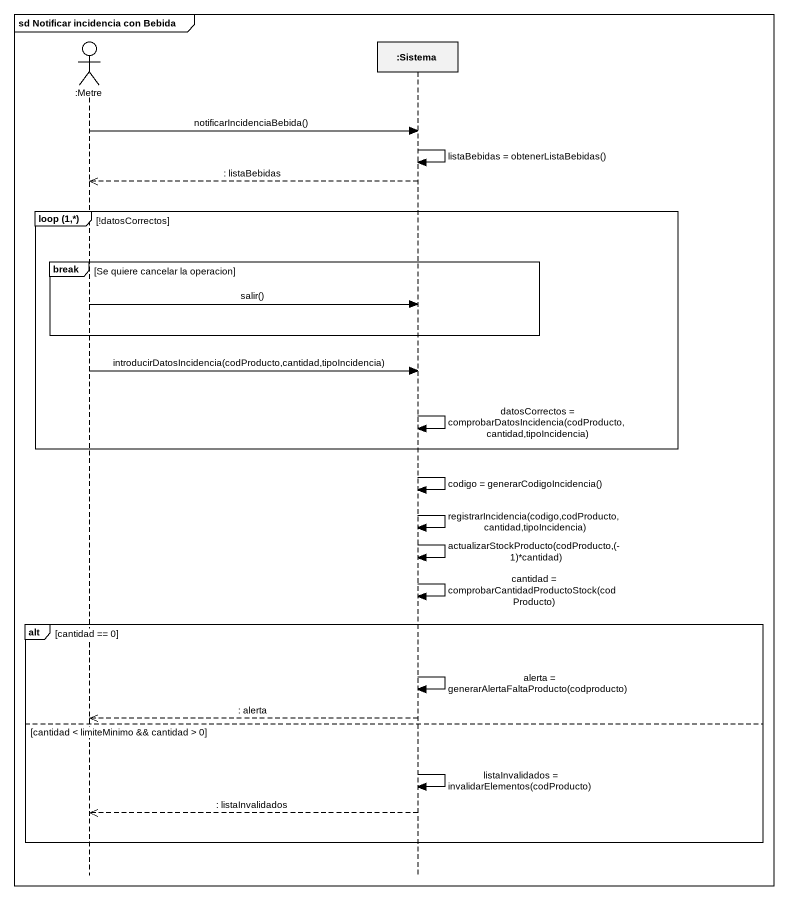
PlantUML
@startuml
mainframe sd Notificar incidencia con Bebida
hide footbox
actor ":Metre" as Metre
participant ":Sistema" as Sistema

Metre -> Sistema : notificarIncidenciaBebida()
Sistema -> Sistema : listaBebidas = obtenerListaBebidas()
Sistema -->> Metre : : listaBebidas
group loop (1,*) [!datosCorrectos]
  break Se quiere cancelar la operacion
    Metre -> Sistema : salir()
  end
  Metre -> Sistema : introducirDatosIncidencia(codProducto,cantidad,tipoIncidencia)
  Sistema -> Sistema : datosCorrectos = comprobarDatosIncidencia(codProducto,cantidad,tipoIncidencia)
end
Sistema -> Sistema : codigo = generarCodigoIncidencia()
Sistema -> Sistema : registrarIncidencia(codigo,codProducto,cantidad,tipoIncidencia)
Sistema -> Sistema : actualizarStockProducto(codProducto,(-1)*cantidad)
Sistema -> Sistema : cantidad = comprobarCantidadProductoStock(codProducto)
alt cantidad == 0
  Sistema -> Sistema : alerta = generarAlertaFaltaProducto(codproducto)
  Sistema -->> Metre : : alerta
else cantidad < limiteMinimo && cantidad > 0
  Sistema -> Sistema : listaInvalidados = invalidarElementos(codProducto)
  Sistema -->> Metre : : listaInvalidados
end
@enduml
